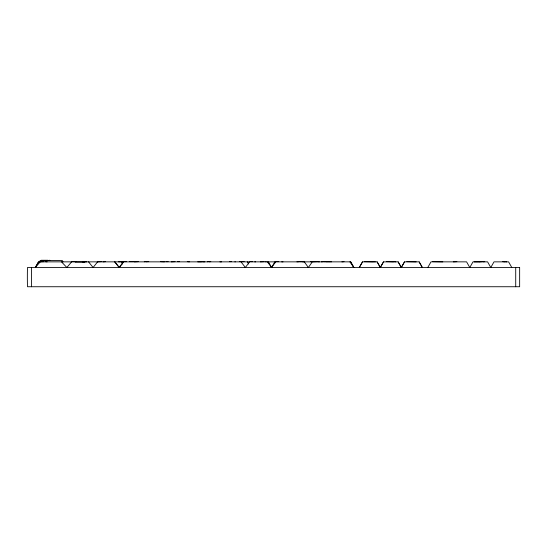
<?xml version="1.0" encoding="UTF-8"?>
<svg xmlns="http://www.w3.org/2000/svg" width="547" height="547" viewBox="0 0 547 547"><rect width="100%" height="100%" fill="white"/><g stroke="black" fill="none" stroke-linecap="round" stroke-linejoin="round"><path stroke-width="0.82" d="M40.232 261.856L35.357 267.497L38.509 261.856L350.695 261.856L353.847 267.497L349.889 261.856M419.166 261.856L422.318 267.497L419.118 261.856L404.52 261.856L401.32 267.497L398.161 261.856L383.474 261.856L380.315 267.497L377.122 261.856M404.472 261.856L401.32 267.497L398.12 261.856M35.357 267.497L38.557 261.856M274.806 261.856L271.606 267.497L267.36 261.856M362.517 261.856L359.317 267.497L362.47 261.856L377.163 261.856L380.315 267.497L383.515 261.856M427.788 267.497L430.988 261.856L466.591 261.856L469.791 267.497L472.991 261.856L487.589 261.856L490.789 267.497L493.989 261.856L508.594 261.856L511.787 267.497M39.473 261.856L40.307 260.44L62.173 260.44L63.008 261.856M312.316 261.856L308.358 267.497L304.166 261.664M275.75 261.856L271.606 267.497L268.413 261.856M249.603 261.856L245.357 267.497L241.042 261.856M123.636 261.856L119.355 267.497L114.843 261.856M123.499 261.856L119.137 267.497L114.706 261.856M97.598 261.856L93.106 267.497L88.532 261.856M71.623 261.856L66.857 267.497L61.49 261.856M41.169 260.263L47.938 260.263M49.88 260.263L48.211 260.44M43.945 261.644L39.63 261.842M45.408 261.664L47.138 261.842M71.349 261.644L76.033 261.644M101.619 261.644L97.626 261.828M105.633 261.644L102.993 261.856M122.815 261.644L118.59 261.828M124.367 261.644L125.27 261.644M125.509 261.644L126.46 261.644M129.4 261.644L133.728 261.644M138.261 261.644L134.343 261.856M145.194 261.644L148.77 261.644M160.64 261.657L164.428 261.828M165.967 261.644L168.127 261.644M175.019 261.644L171.32 261.856M177.399 261.644L179.566 261.644M187.286 261.644L189.419 261.856M208.66 261.644L210.814 261.644M229.384 261.644L231.538 261.644M239.477 261.644L244.16 261.644M250.574 261.644L252.707 261.644M264.092 261.644L260.351 261.856M276.303 261.644L278.785 261.644M299.134 261.664L296.925 261.842M299.92 261.644L302.053 261.644M310.47 261.664L311.4 261.664M317.198 261.664L312.905 261.842M317.513 261.664L319.359 261.856M323.031 261.664L321.363 261.842M323.749 261.664L325.185 261.664M325.479 261.664L327.332 261.842M327.646 261.664L329.362 261.842M329.574 261.664L331.427 261.842M344.063 261.644L341.909 261.856M364.234 261.644L373.293 261.856M373.464 261.678L375.317 261.856M386.51 261.644L388.459 261.644M388.575 261.664L393.519 261.856M393.977 261.664L395.823 261.842M406.865 261.644L416.151 261.856M432.718 261.644L442.81 261.856M456.875 261.644L453.347 261.856M482.714 261.644L479.589 261.856M484.758 261.644L483.521 261.856M502.748 261.644L504.929 261.856M75.206 262.061L84.758 262.061M350.648 261.856L353.847 267.497M247.408 261.856L248.612 263.969M122.61 263.969L121.509 261.644M515.718 267.497L515.718 286.737M506.7 261.856L505.777 261.856M479.398 261.856L474.119 261.856M304.488 261.842L302.594 261.856M283.018 261.856L281.712 261.856M266.245 261.828L265.63 261.828M255.613 261.856L254.758 261.856M235.354 261.856L234.868 261.856M221.576 261.856L219.921 261.856M209.857 261.856L209.857 261.439L207.361 261.439L207.361 261.856M204.865 261.828L202.575 261.828M201.597 261.856L197.747 261.856M146.856 261.856L146.856 261.439L144.36 261.439L144.36 261.856M86.734 261.856L82.406 261.856M31.425 267.497L31.425 286.737M519.65 267.497L27.5 267.497A11.829 0.356 -90 0 0 27.5 286.737L519.65 286.737L519.65 267.497"/></g></svg>
